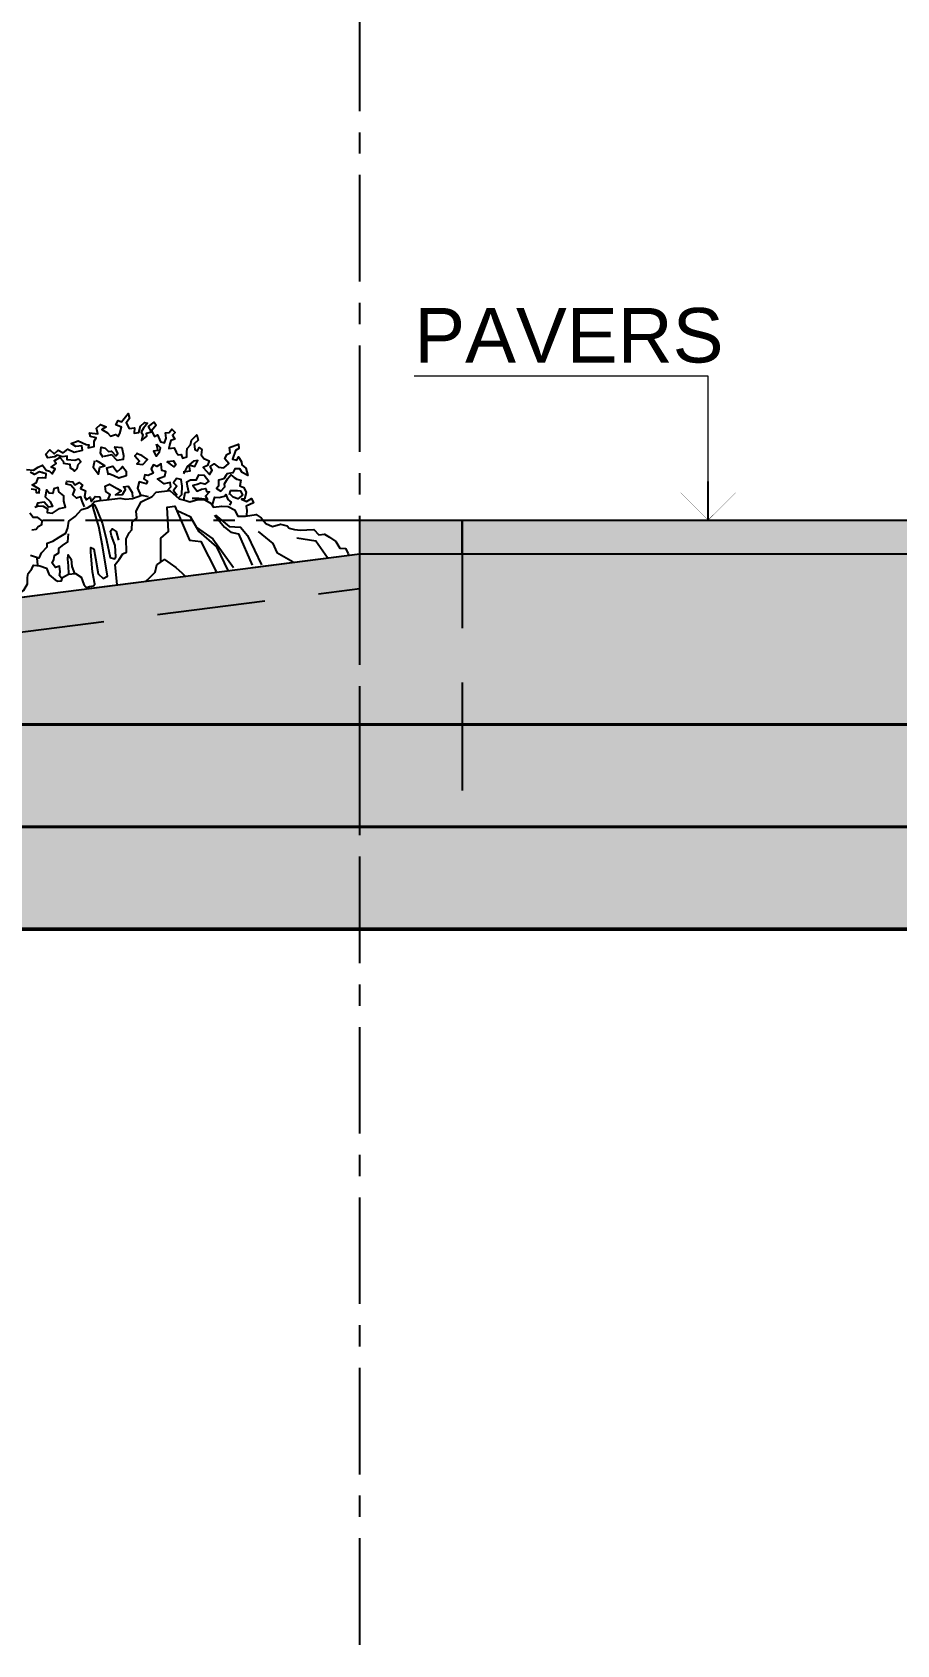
# Model space of a CAD drawing. Header units: inches. Extents: x 50027 to 54188, y -4291 to 1318.
# Drawn here: x 51550.3 to 51601, y 688.2 to 782.9 of the extents above; entities that cross this region are included whole.
import ezdxf

# ---------------------------------------------------------------- set-up
doc = ezdxf.new("R2010")
doc.units = ezdxf.units.IN
doc.linetypes.add('CENTER', pattern=[2, 1.25, -0.25, 0.25, -0.25])
doc.linetypes.add('HIDDEN', pattern=[9.525, 6.35, -3.175])
for name, color, linetype, lineweight in [('05--TEXT-3', 3, 'Continuous', 35), ('06--LINE-4', 4, 'Continuous', 40), ('06--LINE-5', 5, 'Continuous', 50)]:
    doc.layers.add(name, color=color, linetype=linetype, lineweight=lineweight)
for name, color, linetype in [('06--LINE-1 HID', 2, 'HIDDEN'), ('06--LINE-3', 3, 'Continuous'), ('BH', 3, 'Continuous'), ('ROAD CL', 251, 'CENTER'), ('water hatch', 121, 'Continuous')]:
    doc.layers.add(name, color=color, linetype=linetype)
doc.layers.add('3', color=7, linetype='Continuous', true_color=0x61993b)
doc.layers.add('4', color=7, linetype='Continuous', true_color=0x637d96)
doc.styles.add('3-16', font='arial.ttf')
doc.styles.add('TIME NEW', font='times.ttf')
doc.dimstyles.new('3-8 LEADER', dxfattribs={"dimscale": 0.4, "dimtxt": 8, "dimasz": 4, "dimexe": 6, "dimexo": 6, "dimgap": 0, "dimtad": 0, "dimdec": 0, "dimzin": 12, "dimdsep": 46, "dimlunit": 4, "dimtxsty": 'TIME NEW', "dimblk": 'DIM AERO', "dimcen": 0, "dimdle": 20, "dimclrd": 1, "dimclre": 9, "dimclrt": 2, "dimadec": 0, "dimazin": 0, "dimtfac": 1, "dimtdec": 0, "dimtofl": 0, "dimtmove": 1, "dimatfit": 3, "dimldrblk": 'DIM AERO', "dimfxl": 1, "dimtvp": 0.75, "dimtolj": 1, "dimtzin": 12, "dimlwd": 18, "dimlwe": 18, "dimarcsym": 1})

# ---------------------------------------------------------------- blocks, each defined once
blk = doc.blocks.new('A$C054A269F')
at = {"layer": '3'}
for points in [[(640.5, 51.1), (635.4, 53.3)], [(638.8, 72.4), (642.2, 72.4), (643.9, 74.1), (646.7, 75.3), (647.3, 78.1), (644.4, 80.9), (641.1, 81.4), (638.8, 84.8)], [(642.2, 102.8), (645.6, 101.7), (645.6, 99.4), (647.8, 98.9), (648.4, 101.7), (646.1, 103.4), (643.3, 105.6), (646.7, 106.8), (648.4, 110.1), (651.8, 110.1), (654, 109.6), (654.6, 112.4), (650.1, 114.6), (646.1, 112.9), (643.3, 115.2)], [(640.5, 117.4), (645.6, 116.3), (649.5, 118), (652.9, 119.1), (655.1, 115.2), (657.4, 114.1), (659.1, 111.8), (661.9, 115.2), (659.1, 116.9), (663, 119.1), (661.9, 121.4), (666.4, 123.1), (668.6, 120.2), (668.6, 118.6), (673.1, 117.4), (673.1, 114.6), (675.4, 112.9), (676, 111.8), (678.2, 113.5), (679.3, 116.3), (681.6, 118), (679.9, 120.2), (677.1, 119.7), (671.5, 120.8), (672, 123.6), (668.1, 123.6), (664.7, 125.3), (662.4, 124.2), (657.4, 124.2), (656.3, 127), (659.6, 129.8), (662.4, 126.4), (665.8, 128.7), (669.2, 126.4), (673.1, 128.7), (677.6, 125.9), (683.8, 126.4), (683.8, 129.8), (679.3, 129.8), (676, 132.6), (681.6, 133.7), (687.2, 130.4), (688.9, 129.8), (688.3, 127.6), (692.8, 128.1), (693.4, 132.1), (695.1, 134.3), (691.1, 136), (690.6, 138.8), (696.8, 137.1), (696.2, 141.6), (699.6, 143.9), (703.5, 141.6), (700.2, 139.9), (704.1, 137.1), (705.8, 134.3), (709.7, 134.9), (711.4, 133.2), (713.1, 135.4), (714.8, 139.9), (710.8, 142.2), (713.1, 145), (715.3, 143.9), (721, 149.5), (721.5, 145.6), (718.7, 142.7), (720.4, 138.2), (724.4, 138.2), (723.8, 134.3), (727.2, 134.3), (728.9, 138.8), (732.2, 141.1), (734.5, 140.5), (731.1, 137.1), (728.9, 134.3), (730, 132.1), (728.3, 128.1), (732.8, 130.9), (732.8, 133.2), (736.7, 133.7), (735, 137.7), (739.5, 140.5), (740.7, 138.2), (736.7, 134.3), (738.4, 129.8), (740.7, 130.9), (742.4, 125.3), (745.2, 124.2), (746.9, 127.6), (746.9, 131.5), (749.7, 131.5), (751.9, 133.7), (754.2, 130.9), (751.9, 129.2), (753.1, 125.9), (750.2, 125.3), (749.1, 123.1), (748, 119.7), (751.9, 119.7), (753.1, 116.3), (754.2, 114.1), (756.4, 114.1), (757, 111.2), (760.4, 111.8), (760.9, 115.2), (761.5, 118), (764.3, 120.2), (765.4, 123.6), (769.9, 127), (770.5, 123.1), (767.1, 120.8), (767.1, 116.3), (768.8, 115.2), (770.5, 117.4), (772.2, 115.7), (771.1, 111.8), (772.8, 109), (776.7, 106.8), (775, 103.4), (771.6, 102.3), (775.6, 96.6), (777.8, 99.4), (776.7, 102.3), (780.1, 103.9), (782.9, 101.1), (786.8, 100), (790.8, 102.8), (788.5, 106.8), (790.2, 109.6), (793, 110.7), (793, 114.6), (799.8, 116.3), (799.8, 112.9), (797, 111.8), (794.1, 105.6), (797, 104.5), (798.6, 106.8), (800.3, 102.8), (800.3, 100.6), (803.1, 97.8), (803.7, 92.1), (799.8, 94.9), (798.6, 97.8), (794.7, 98.3), (793, 95.5), (788.5, 95.5), (787.9, 94.4), (785.7, 92.1), (781.8, 91.6), (781.2, 87.1), (779.5, 85.4), (782.3, 83.1), (785.7, 85.9), (785.7, 88.2), (788.5, 91.6), (791.3, 94.4), (793.6, 92.1), (795.3, 90.4), (798.1, 89.3), (797, 85.4), (799.8, 83.7), (800.9, 79.8), (799.2, 75.3), (797, 75.3), (800.3, 73), (804.3, 74.7), (805.4, 71.3), (799.8, 69.6), (799.8, 66.3), (799.2, 62.9)], [(698.5, 119.1), (696.8, 122.5), (697.9, 127), (700.7, 125.9), (703, 123.1), (705.2, 123.1), (708, 119.1), (709.7, 120.8), (708, 125.9), (713.1, 124.7), (713.7, 118.6), (713.1, 115.7), (708.6, 115.7), (705.2, 120.2), (699, 119.7)], [(739, 124.2), (739.5, 119.1), (736.2, 119.1), (737.9, 115.2), (740.7, 118), (741.8, 120.8), (739.5, 123.6)], [(691.7, 117.4), (690, 112.9), (693.4, 107.3), (695.1, 112.4), (699, 112.9), (694.5, 116.3), (692.8, 117.4)], [(700.7, 105.6), (700.2, 111.2), (704.7, 111.8), (707.5, 107.3), (710.3, 109), (712, 110.7), (714.2, 106.8), (713.7, 103.4), (708, 102.3), (704.7, 104.5), (700.7, 106.8)], [(742.4, 88.2), (745.7, 91), (745.7, 94.4), (741.2, 93.8), (736.7, 98.3), (742.4, 99.4), (743.5, 102.8), (740.7, 103.9), (740.7, 109), (737.3, 107.3), (735, 109), (732.8, 106.2), (733.9, 102.8), (730, 101.7), (727.7, 102.3), (726.6, 99.4), (728.9, 97.2), (727.7, 95.5), (722.7, 97.8), (721, 93.3), (722.7, 87.1)], [(724.4, 119.1), (722.1, 117.4), (724.9, 112.9), (722.7, 111.2), (727.2, 110.1), (731.1, 113.5), (727.2, 116.9), (723.2, 119.1)], [(745.7, 110.1), (750.2, 110.1), (751.4, 106.8), (750.2, 105.6), (745.2, 110.1)], [(643.3, 88.8), (646.1, 89.3), (649.5, 88.8), (652.3, 86.5), (651.8, 83.7), (655.7, 82.6), (661.3, 85.4), (665.8, 85.9), (665.3, 90.4), (665.8, 94.4), (662.4, 97.8), (662.4, 101.1), (659.1, 100.6), (657.9, 97.2), (655.1, 97.8), (653.4, 100.6), (651.8, 95.5), (655.1, 91.6), (656.3, 87.6), (653.4, 87.6), (650.6, 91.6), (645.6, 91.6), (644.4, 89.3)], [(679.9, 84.3), (678.8, 88.8), (678.2, 92.1), (674.8, 91.6), (672.6, 94.4), (674.3, 97.8), (672, 101.7), (668.6, 102.8), (669.2, 105.1), (673.7, 103.9), (674.8, 101.7), (678.2, 102.8), (680.5, 100.6), (678.8, 98.3), (682.1, 96.1), (681, 92.1), (682.1, 89.3), (685, 91), (685.5, 87.6), (688.9, 91), (692.3, 90.4), (692.3, 87.6)], [(697.9, 87.1), (700.2, 91), (697.3, 93.8), (697.3, 97.8), (700.7, 98.9), (705.8, 94.9), (708.6, 92.7), (704.1, 90.4), (709.2, 89.9), (712, 93.3), (710.8, 95.5), (714.2, 95.5), (716.5, 90.4), (716.5, 87.1)], [(750.2, 82), (753.1, 84.3), (754.2, 90.4), (754.2, 95.5), (750.8, 96.6), (748, 93.8), (750.2, 91), (747.4, 88.2), (749.7, 84.3)], [(754.2, 80.3), (755.9, 85.4), (758.7, 85.4), (758.1, 89.9), (758.1, 93.3), (760.9, 94.4), (765.4, 93.8), (767.7, 97.2), (771.6, 96.6), (774.4, 91.6), (771.1, 89.9), (768.2, 91), (765.4, 90.4), (762.1, 89.9), (764.9, 85.4), (768.2, 86.5), (771.6, 86.5), (771.6, 84.3), (773.9, 83.7), (770.5, 80.9), (771.6, 78.1), (765.4, 79.8), (760.4, 80.3)], [(756.4, 101.1), (761.5, 101.1), (761.5, 105.6), (765.4, 103.9), (768.2, 107.9), (764.9, 107.9), (759.8, 104.5), (756.4, 99.4)], [(674, 24.5), (676.1, 24.9), (679.1, 24.9), (680.3, 26.2), (679.9, 35.5), (680.3, 50.3), (680.8, 53.7), (682.9, 52.4), (683.3, 45.2), (683.7, 33.4), (687.1, 29.6), (690.5, 30.8), (689.6, 53.7), (688.8, 68.4), (687.5, 76.1), (686.3, 84.1), (687.5, 84.9), (688.8, 81.1), (691.8, 70.1), (693, 57.5), (694.3, 44.3), (697.3, 43.1), (698.5, 44.3), (698.9, 52.8), (697.3, 60.4), (696.8, 63.8), (698.5, 65.5), (701.1, 63), (701.9, 56.6)], [(731.4, 36.6), (733.5, 54), (739.8, 58.2), (741.2, 76.4), (746.8, 76.4), (754.5, 49.8), (762.8, 47.8), (771.2, 24)], [(748.2, 72.9), (757.3, 67.3), (762.2, 55.4), (774, 42.2), (780.3, 23.3)], [(775, 74.1), (777.3, 79.2), (780.6, 78.6), (784.6, 79.2), (785.7, 80.3), (786.8, 76.4), (789.1, 74.1), (787.4, 71.9)], [(788.5, 79.8), (789.6, 82.6), (794.7, 82), (797, 81.4), (798.1, 78.1), (794.1, 75.8), (790.8, 77.5), (789.1, 79.8)], [(656.6, 32.9), (654.9, 35.9), (655.8, 38.4), (655.8, 42.7), (652.8, 42.2), (650.7, 45.6), (652.4, 48.2), (653.3, 51.1), (656.6, 52.8), (657.1, 55.8), (660, 57.9), (664.3, 60), (665.5, 65.9)], [(775.4, 65.9), (781.7, 56.1), (785.9, 51.9), (791.5, 49.8), (798.5, 25.4)], [(776.1, 65.9), (785.2, 56.1), (793.6, 54.7), (797.8, 47.8), (805.5, 24.7)], [(662.1, 36.3), (662.6, 42.2), (662.6, 47.3), (663.4, 50.3), (665.1, 46.9), (665.1, 41.4), (666.4, 35.9)], [(760.8, 58.9), (771.9, 48.5), (784.5, 25.4)], [(806.2, 49.8), (815.9, 39.4), (818, 32.4), (829.2, 24)], [(834.1, 41.5), (848.1, 37.3), (855, 24)]]:
    blk.add_lwpolyline(points, dxfattribs=at)
blk.add_point((651.8, 113.9), dxfattribs=at)
at = {"layer": '4'}
for points in [[(640, 45.9), (640, 50.6), (641.9, 51.1), (643.8, 54.4), (648.5, 58.2), (649, 61), (653.2, 62), (658.4, 64.3), (663.7, 66.7), (665.6, 70.5), (667, 75.2), (672.2, 78.1), (677.4, 82.8), (682.1, 83.3), (685, 84.7), (687.8, 87.5), (692.1, 87.5), (696.8, 87.5), (707.3, 87.5), (711.1, 86.1), (716.3, 86.1), (723.4, 87.5), (728.1, 86.1)], [(696.9, 23.6), (697.3, 38.8), (700.6, 42.1), (703.9, 45.9), (706.8, 46.8), (707.7, 56.8), (710.6, 61), (712.9, 62.9), (713.9, 68.6), (717.7, 71), (717.7, 76.2), (722.4, 82.8), (731, 85.7), (734.3, 88.5), (744.7, 88.5), (750.9, 81.4), (755.6, 79.5), (758.4, 78.1), (764.6, 79), (769.8, 78.1), (774.1, 74.8), (775.5, 71.9), (781.7, 71.9), (786.4, 71), (790.7, 68.1), (792.6, 62.9), (798.2, 62.4), (806.3, 62.4), (809.6, 59.6), (812.5, 54.9), (817.2, 52), (823.4, 53), (828.1, 51.1), (829.5, 49.2), (833.3, 47.8), (837.6, 46.8), (842.3, 46.3), (847.5, 45.9), (850.8, 41.6), (855.1, 41.6), (858.4, 38.8), (862.7, 35), (865.1, 29.8), (869.3, 28.8), (870.8, 25), (870.8, 23.6)], [(620.4, 23.6), (622.9, 26.5), (627.2, 28.3), (630.5, 32.6), (631, 37.3), (631.9, 40.2), (635.2, 43.5), (636.6, 45.9), (641.4, 44.9), (646.1, 42.6), (647.5, 37.3), (651.3, 33.1), (653.2, 31.7), (656.1, 31.7), (657, 34), (661.8, 35.9), (667, 35.9), (670.8, 32.6), (672.2, 26.9), (674.2, 23.6)], [(718.5, 23.6), (721, 25.5), (726.2, 29.3), (728.1, 34.5), (734.3, 37.8), (741.9, 30.7), (746.1, 26), (748, 23.6)]]:
    blk.add_lwpolyline(points, dxfattribs=at)
blk = doc.blocks.new('DIM AERO')
at = {"color": 2}
blk.add_line((0, 0), (-1.414, 0), dxfattribs=at)
at = {"color": 2, "const_width": 0.01}
blk.add_lwpolyline([(-1, -1), (0, 0), (-1, 1)], dxfattribs=at)

msp = doc.modelspace()

# ---------------------------------------------------------------- hatches: boundary and pattern name
at = {"layer": 'water hatch'}
h = msp.add_hatch(color=256, dxfattribs=at)
h.dxf.hatch_style = 1
h.set_gradient(color1=(173, 173, 173), color2=(163, 163, 163), one_color=1, tint=0.64, name='INVCYLINDER')
h.paths.add_polyline_path([(51569.55147, 754.2442), (52049.55147, 754.2442), (52049.55147, 752.2442), (51569.55147, 752.2442)])
h = msp.add_hatch(dxfattribs=at)
h.set_pattern_fill('GRASS', color=62, scale=0.05)
h.set_pattern_definition([(90, (-2543.1744, 4597.8953), (-0.898025612, 0.898025612), [0.238125, -1.557926224]), (45, (-2543.1744, 4597.8953), (-0.898025612, 0.898025612), [0.238125, -1.031875]), (135, (-2543.1744, 4597.8953), (-0.898025612, -0.898025612), [0.238125, -1.031875])])
h.paths.add_polyline_path([(51569.55147, 752.2442), (51491.55147, 742.24418), (52127.55137, 742.2442), (52049.55147, 752.2442)])
h = msp.add_hatch(color=256, dxfattribs=at)
h.dxf.hatch_style = 1
h.set_gradient(color1=(173, 173, 173), color2=(163, 163, 163), one_color=1, tint=0.64, name='INVCYLINDER')
h.paths.add_polyline_path([(51485.55147, 742.2442), (52133.55147, 742.2442), (52133.55147, 736.2442), (51485.55147, 736.2442)])
h = msp.add_hatch(color=256, dxfattribs=at)
h.dxf.hatch_style = 1
h.set_gradient(color1=(173, 173, 173), color2=(163, 163, 163), one_color=1, tint=0.64, name='INVCYLINDER')
h.paths.add_polyline_path([(51413.55147, 736.2442), (52205.55147, 736.2442), (52205.55147, 730.2442), (51413.55147, 730.2442)])

# ---------------------------------------------------------------- linework, layer by layer
at = {"layer": '06--LINE-1 HID', "color": 150}
for points in [[(51575.55147, 736.2442), (51569.55147, 736.2442), (51569.55147, 754.2442), (51575.55147, 754.2442)], [(51612.55147, 754.2442), (51612.55147, 752.2442), (51575.55147, 752.2442), (51575.55147, 754.2442)], [(51491.55156, 742.2442), (51491.55147, 740.22066), (51569.55147, 750.22066), (51569.55147, 752.2442)]]:
    msp.add_lwpolyline(points, close=True, dxfattribs=at)
at = {"layer": '06--LINE-3'}
for points in [[(51569.55147, 754.2442), (52049.55147, 754.2442), (52049.55147, 752.2442), (51569.55147, 752.2442)], [(51569.55147, 752.2442), (51491.55147, 742.24418), (52127.55137, 742.2442), (52049.55147, 752.2442)]]:
    msp.add_lwpolyline(points, close=True, dxfattribs=at)
at = {"layer": '06--LINE-4'}
for points in [[(51485.55147, 742.2442), (52133.55147, 742.2442), (52133.55147, 736.2442), (51485.55147, 736.2442)], [(51413.55147, 736.2442), (52205.55147, 736.2442), (52205.55147, 730.2442), (51413.55147, 730.2442)]]:
    msp.add_lwpolyline(points, close=True, dxfattribs=at)
at = {"layer": '06--LINE-5'}
msp.add_line((51173.46549, 730.2442), (52445.63744, 730.2442), dxfattribs=at)
at = {"layer": 'ROAD CL', "ltscale": 5}
for p, q in [((51569.55147, 688.2442), (51569.55147, 1318.19728)), ((51173.46549, 754.2442), (52445.63744, 754.2442)), ((51173.46549, 742.2442), (52445.63744, 742.2442)), ((51173.46549, 736.2442), (52445.63744, 736.2442))]:
    msp.add_line(p, q, dxfattribs=at)

# ---------------------------------------------------------------- block references
at = {"layer": 'BH', "xscale": 0.07859999999999999, "yscale": 0.07859999999999999, "zscale": 0.07859999999999999, "rotation": 7.249516052637468}
msp.add_blockref('A$C054A269F', (51501.22318, 741.69647), dxfattribs=at)

# ---------------------------------------------------------------- texts
at = {"layer": '05--TEXT-3', "insert": (51572.74486, 765.06337), "char_height": 3.2, "width": 14.3102687, "attachment_point": 4, "style": '3-16'}
msp.add_mtext('\\A1;PAVERS', dxfattribs=at)

# ---------------------------------------------------------------- leaders
at = {"layer": '05--TEXT-3'}
msp.add_leader([(51589.97884, 754.2442), (51589.97884, 762.69553), (51572.74486, 762.69553)], dimstyle='3-8 LEADER', override={"dimgap": 0, "dimtad": 0}, dxfattribs=at)

doc.saveas('drawing.dxf')
